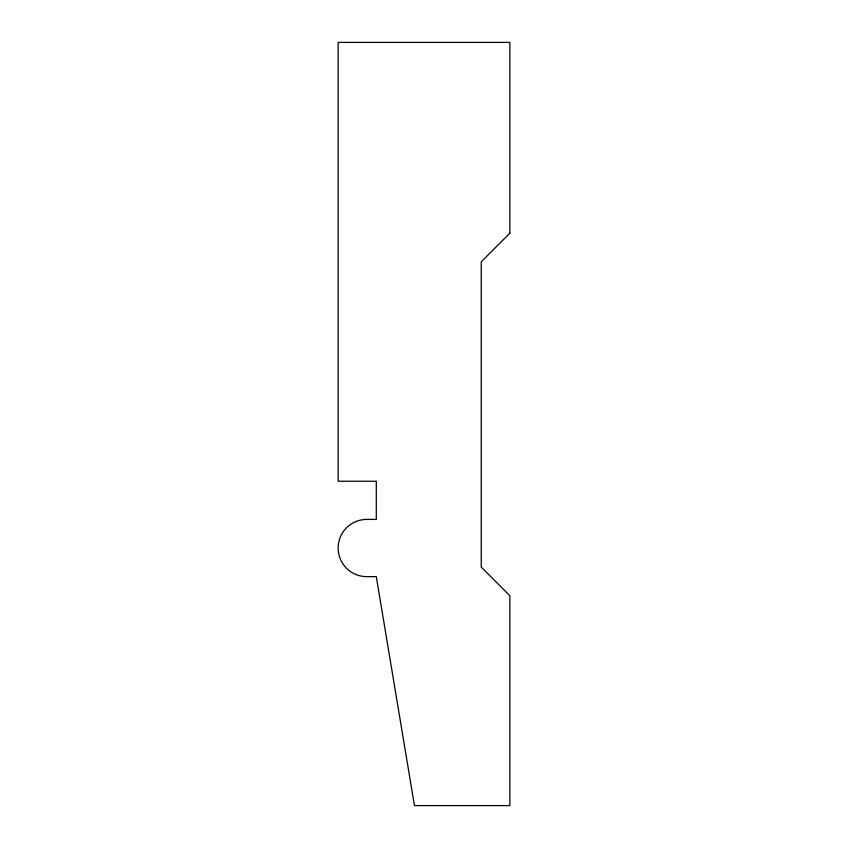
<?xml version="1.0" encoding="UTF-8"?>
<svg xmlns="http://www.w3.org/2000/svg" width="848" height="848" viewBox="0 0 848 848"><rect width="100%" height="100%" fill="white"/><g stroke="black" fill="none" stroke-linecap="round" stroke-linejoin="round"><path stroke-width="1.27" d="M509.86 233.2L481.24 261.82L481.24 567.1L509.86 595.72L509.86 805.6L414.46 805.6L376.3 576.64L366.76 576.64A28.62 28.62 0 0 1 338.14 548.02A28.62 28.62 0 0 1 366.76 519.4L376.3 519.4L376.3 481.24L338.14 481.24L338.14 42.4L509.86 42.4L509.86 233.2"/></g></svg>
